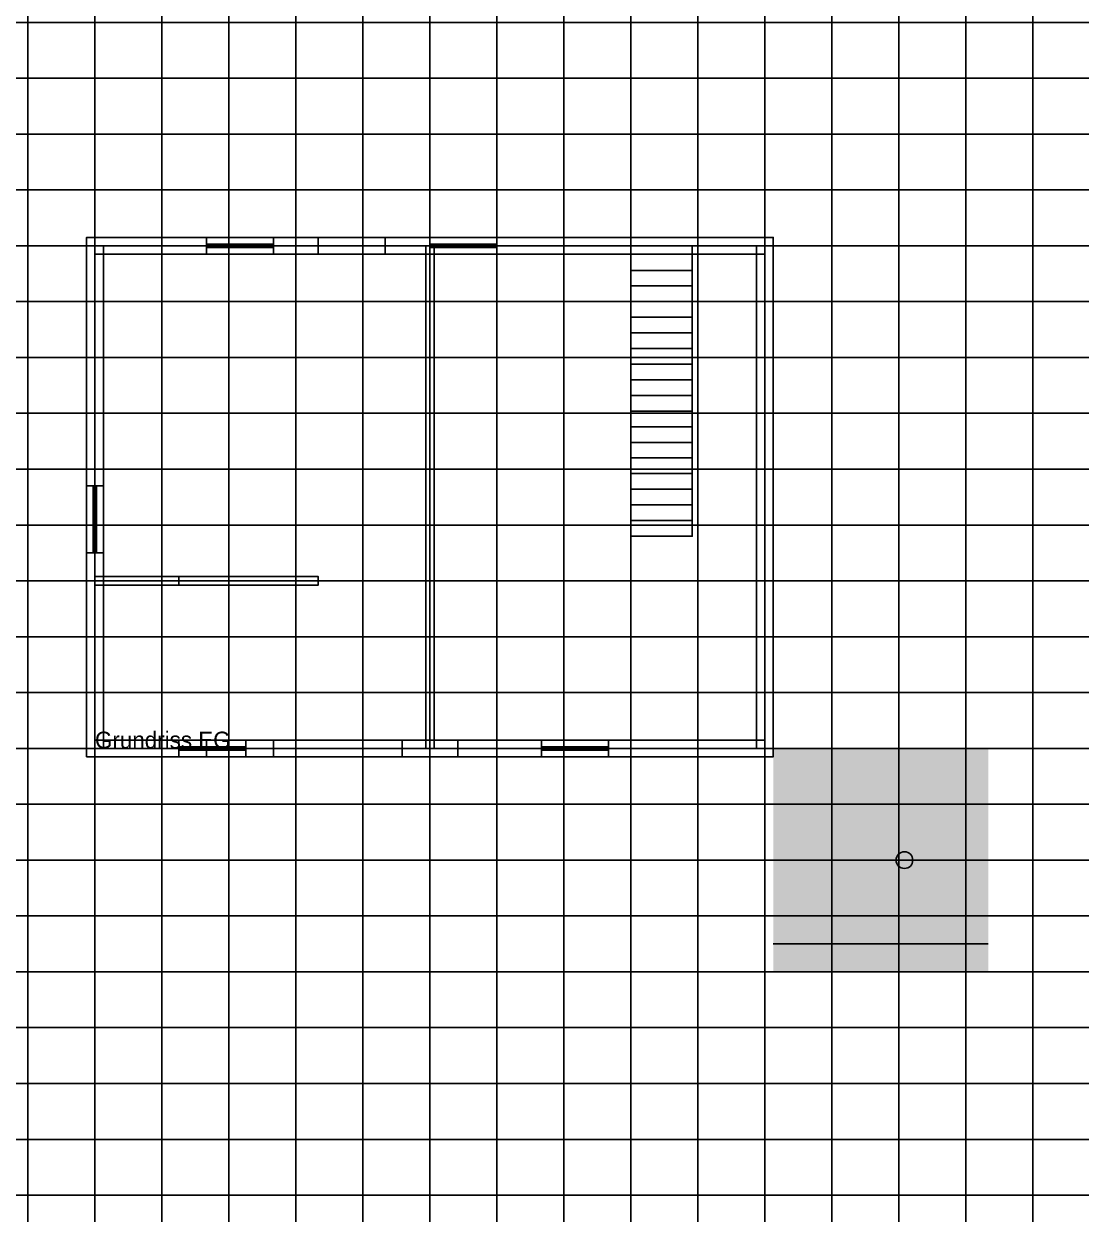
# Model space of a CAD drawing. Header units: millimetres. Extents: x -20000 to 218800, y -20000 to 179000.
# Drawn here: x 38725 to 57666, y 9660 to 30974 of the extents above; entities that cross this region are included whole.
import ezdxf

# ---------------------------------------------------------------- set-up
doc = ezdxf.new("R2010")
doc.units = ezdxf.units.MM
for name, color, linetype in [('A-BODEN', 33, 'Continuous'), ('A-DECKE', 9, 'Continuous'), ('A-FENSTER', 4, 'Continuous'), ('A-FENSTER-GLAS', 5, 'Continuous'), ('A-MAUER', 253, 'Continuous'), ('A-STUETZE', 8, 'Continuous'), ('A-TERRASSE', 32, 'Continuous'), ('A-TEXT', 2, 'Continuous'), ('A-TREPPE', 41, 'Continuous'), ('A-WAND', 7, 'Continuous'), ('A-WAND-INNEN', 8, 'Continuous')]:
    doc.layers.add(name, color=color, linetype=linetype)

# ---------------------------------------------------------------- blocks, each defined once
blk = doc.blocks.new('RAHMEN')
mesh = blk.add_polyface()
corners = [(0, -30), (0, 30), (1200, 30), (1200, -30), (0, -30, 60), (1200, -30, 60), (1200, 30, 60), (0, 30, 60)]
mesh.append_faces([[corners[k] for k in face] for face in [(0, 1, 2, 3), (4, 5, 6, 7), (0, 3, 5, 4), (3, 2, 6, 5), (2, 1, 7, 6), (1, 0, 4, 7)]])
mesh = blk.add_polyface()
corners = [(0, -30, 1140), (0, 30, 1140), (1200, 30, 1140), (1200, -30, 1140), (0, -30, 1200), (1200, -30, 1200), (1200, 30, 1200), (0, 30, 1200)]
mesh.append_faces([[corners[k] for k in face] for face in [(0, 1, 2, 3), (4, 5, 6, 7), (0, 3, 5, 4), (3, 2, 6, 5), (2, 1, 7, 6), (1, 0, 4, 7)]])
mesh = blk.add_polyface()
corners = [(0, -30), (0, 30), (60, 30), (60, -30), (0, -30, 1200), (60, -30, 1200), (60, 30, 1200), (0, 30, 1200)]
mesh.append_faces([[corners[k] for k in face] for face in [(0, 1, 2, 3), (4, 5, 6, 7), (0, 3, 5, 4), (3, 2, 6, 5), (2, 1, 7, 6), (1, 0, 4, 7)]])
mesh = blk.add_polyface()
corners = [(1140, -30), (1140, 30), (1200, 30), (1200, -30), (1140, -30, 1200), (1200, -30, 1200), (1200, 30, 1200), (1140, 30, 1200)]
mesh.append_faces([[corners[k] for k in face] for face in [(0, 1, 2, 3), (4, 5, 6, 7), (0, 3, 5, 4), (3, 2, 6, 5), (2, 1, 7, 6), (1, 0, 4, 7)]])
blk = doc.blocks.new('FENSTER')
at = {"layer": 'A-FENSTER-GLAS', "color": 5}
blk.add_3dface([(60, 0, 60), (1140, 0, 60), (1140, 0, 1140), (60, 0, 1140)], dxfattribs=at)
blk.add_blockref('RAHMEN', (0, 0))
blk = doc.blocks.new('STUFE')
mesh = blk.add_polyface()
corners = [(0, 0), (0, 280), (1100, 280), (1100, 0), (0, 0, 170), (1100, 0, 170), (1100, 280, 170), (0, 280, 170)]
mesh.append_faces([[corners[k] for k in face] for face in [(0, 1, 2, 3), (4, 5, 6, 7), (0, 3, 5, 4), (3, 2, 6, 5), (2, 1, 7, 6), (1, 0, 4, 7)]])
blk = doc.blocks.new('HAUS')
at = {"layer": 'A-DECKE'}
for points in [[(0, 0, 5800), (12000, 0, 5800), (12000, 9000, 5800), (0, 9000, 5800)], [(0, 0, 6000), (12000, 0, 6000), (12000, 9000, 6000), (0, 9000, 6000)]]:
    blk.add_3dface(points, dxfattribs=at)
at = {"layer": 'A-MAUER'}
blk.add_lwpolyline([(12150, -3500), (16000, -3500)], dxfattribs=at)
at = {"layer": 'A-STUETZE'}
blk.add_circle((14500, -2000), 150, dxfattribs=at)
at = {"layer": 'A-TERRASSE'}
blk.add_solid([(12150, -4000), (16000, -4000), (12150, 0), (16000, 0)], dxfattribs=at)
at = {"layer": 'A-WAND'}
for points in [[(0, 0, 6000), (0, 9000, 6000), (0, 4500, 8400)], [(12000, 0, 6000), (12000, 9000, 6000), (12000, 4500, 8400)]]:
    blk.add_3dface(points, dxfattribs=at)
at = {"layer": 'A-FENSTER'}
for p, rotation in [((3200, 9000, 900), 180), ((7200, 9000, 900), 180), ((0, 4700, 900), -90)]:
    blk.add_blockref('FENSTER', p, dxfattribs=dict(at, rotation=rotation))
for p in [(1500, 0, 900), (8000, 0, 900)]:
    blk.add_blockref('FENSTER', p, dxfattribs=at)
at = {"layer": 'A-TREPPE', "zscale": 1.0380622837370241}
for p in [(9600, 8280, 2824), (9600, 8000, 2647), (9600, 7720, 2471), (9600, 7440, 2294), (9600, 7160, 2118), (9600, 6880, 1941), (9600, 6600, 1765), (9600, 6320, 1588), (9600, 6040, 1412), (9600, 5760, 1235), (9600, 5480, 1059), (9600, 5200, 882), (9600, 4920, 706), (9600, 4640, 529), (9600, 4360, 353), (9600, 4080, 176), (9600, 3800)]:
    blk.add_blockref('STUFE', p, dxfattribs=at)
at = {"layer": 'A-TEXT'}
blk.add_text('Grundriss EG', height=300, dxfattribs=at).set_placement((0, 0))
at = {"layer": 'A-BODEN'}
mesh = blk.add_polyface(dxfattribs=at)
corners = [(-150, -150, -300), (-150, 9150, -300), (12150, 9150, -300), (12150, -150, -300), (-150, -150), (12150, -150), (12150, 9150), (-150, 9150)]
mesh.append_faces([[corners[k] for k in face] for face in [(0, 1, 2, 3), (4, 5, 6, 7), (0, 3, 5, 4), (3, 2, 6, 5), (2, 1, 7, 6), (1, 0, 4, 7)]])
at = {"layer": 'A-DECKE'}
mesh = blk.add_polyface(dxfattribs=at)
corners = [(0, 4000, 2750), (0, 9000, 2750), (9600, 9000, 2750), (9600, 4000, 2750), (0, 4000, 3000), (9600, 4000, 3000), (9600, 9000, 3000), (0, 9000, 3000)]
mesh.append_faces([[corners[k] for k in face] for face in [(0, 1, 2, 3), (4, 5, 6, 7), (0, 3, 5, 4), (3, 2, 6, 5), (2, 1, 7, 6), (1, 0, 4, 7)]])
mesh = blk.add_polyface(dxfattribs=at)
corners = [(9600, 8850, 2750), (9600, 9000, 2750), (10700, 9000, 2750), (10700, 8850, 2750), (9600, 8850, 3000), (10700, 8850, 3000), (10700, 9000, 3000), (9600, 9000, 3000)]
mesh.append_faces([[corners[k] for k in face] for face in [(0, 1, 2, 3), (4, 5, 6, 7), (0, 3, 5, 4), (3, 2, 6, 5), (2, 1, 7, 6), (1, 0, 4, 7)]])
mesh = blk.add_polyface(dxfattribs=at)
corners = [(10700, 4000, 2750), (10700, 9000, 2750), (12000, 9000, 2750), (12000, 4000, 2750), (10700, 4000, 3000), (12000, 4000, 3000), (12000, 9000, 3000), (10700, 9000, 3000)]
mesh.append_faces([[corners[k] for k in face] for face in [(0, 1, 2, 3), (4, 5, 6, 7), (0, 3, 5, 4), (3, 2, 6, 5), (2, 1, 7, 6), (1, 0, 4, 7)]])
mesh = blk.add_polyface(dxfattribs=at)
corners = [(0, 0, 2750), (0, 4000, 2750), (12000, 4000, 2750), (12000, 0, 2750), (0, 0, 3000), (12000, 0, 3000), (12000, 4000, 3000), (0, 4000, 3000)]
mesh.append_faces([[corners[k] for k in face] for face in [(0, 1, 2, 3), (4, 5, 6, 7), (0, 3, 5, 4), (3, 2, 6, 5), (2, 1, 7, 6), (1, 0, 4, 7)]])
at = {"layer": 'A-WAND'}
mesh = blk.add_polyface(dxfattribs=at)
corners = [(-150, 4700), (-150, 9000), (150, 9000), (150, 4700), (-150, 4700, 3000), (150, 4700, 3000), (150, 9000, 3000), (-150, 9000, 3000)]
mesh.append_faces([[corners[k] for k in face] for face in [(0, 1, 2, 3), (4, 5, 6, 7), (0, 3, 5, 4), (3, 2, 6, 5), (2, 1, 7, 6), (1, 0, 4, 7)]])
mesh = blk.add_polyface(dxfattribs=at)
corners = [(-150, 0, 3000), (-150, 9000, 3000), (150, 9000, 3000), (150, 0, 3000), (-150, 0, 5800), (150, 0, 5800), (150, 9000, 5800), (-150, 9000, 5800)]
mesh.append_faces([[corners[k] for k in face] for face in [(0, 1, 2, 3), (4, 5, 6, 7), (0, 3, 5, 4), (3, 2, 6, 5), (2, 1, 7, 6), (1, 0, 4, 7)]])
mesh = blk.add_polyface(dxfattribs=at)
corners = [(0, 8850), (0, 9150), (2000, 9150), (2000, 8850), (0, 8850, 3000), (2000, 8850, 3000), (2000, 9150, 3000), (0, 9150, 3000)]
mesh.append_faces([[corners[k] for k in face] for face in [(0, 1, 2, 3), (4, 5, 6, 7), (0, 3, 5, 4), (3, 2, 6, 5), (2, 1, 7, 6), (1, 0, 4, 7)]])
mesh = blk.add_polyface(dxfattribs=at)
corners = [(0, 8850, 3000), (0, 9150, 3000), (4000, 9150, 3000), (4000, 8850, 3000), (0, 8850, 5800), (4000, 8850, 5800), (4000, 9150, 5800), (0, 9150, 5800)]
mesh.append_faces([[corners[k] for k in face] for face in [(0, 1, 2, 3), (4, 5, 6, 7), (0, 3, 5, 4), (3, 2, 6, 5), (2, 1, 7, 6), (1, 0, 4, 7)]])
mesh = blk.add_polyface(dxfattribs=at)
corners = [(2000, 8850), (2000, 9150), (3200, 9150), (3200, 8850), (2000, 8850, 900), (3200, 8850, 900), (3200, 9150, 900), (2000, 9150, 900)]
mesh.append_faces([[corners[k] for k in face] for face in [(0, 1, 2, 3), (4, 5, 6, 7), (0, 3, 5, 4), (3, 2, 6, 5), (2, 1, 7, 6), (1, 0, 4, 7)]])
mesh = blk.add_polyface(dxfattribs=at)
corners = [(2000, 8850, 2100), (2000, 9150, 2100), (3200, 9150, 2100), (3200, 8850, 2100), (2000, 8850, 3000), (3200, 8850, 3000), (3200, 9150, 3000), (2000, 9150, 3000)]
mesh.append_faces([[corners[k] for k in face] for face in [(0, 1, 2, 3), (4, 5, 6, 7), (0, 3, 5, 4), (3, 2, 6, 5), (2, 1, 7, 6), (1, 0, 4, 7)]])
mesh = blk.add_polyface(dxfattribs=at)
corners = [(3200, 8850), (3200, 9150), (6000, 9150), (6000, 8850), (3200, 8850, 3000), (6000, 8850, 3000), (6000, 9150, 3000), (3200, 9150, 3000)]
mesh.append_faces([[corners[k] for k in face] for face in [(0, 1, 2, 3), (4, 5, 6, 7), (0, 3, 5, 4), (3, 2, 6, 5), (2, 1, 7, 6), (1, 0, 4, 7)]])
mesh = blk.add_polyface(dxfattribs=at)
corners = [(4000, 8850, 3000), (4000, 9150, 3000), (5200, 9150, 3000), (5200, 8850, 3000), (4000, 8850, 3900), (5200, 8850, 3900), (5200, 9150, 3900), (4000, 9150, 3900)]
mesh.append_faces([[corners[k] for k in face] for face in [(0, 1, 2, 3), (4, 5, 6, 7), (0, 3, 5, 4), (3, 2, 6, 5), (2, 1, 7, 6), (1, 0, 4, 7)]])
mesh = blk.add_polyface(dxfattribs=at)
corners = [(4000, 8850, 5100), (4000, 9150, 5100), (5200, 9150, 5100), (5200, 8850, 5100), (4000, 8850, 5800), (5200, 8850, 5800), (5200, 9150, 5800), (4000, 9150, 5800)]
mesh.append_faces([[corners[k] for k in face] for face in [(0, 1, 2, 3), (4, 5, 6, 7), (0, 3, 5, 4), (3, 2, 6, 5), (2, 1, 7, 6), (1, 0, 4, 7)]])
mesh = blk.add_polyface(dxfattribs=at)
corners = [(5200, 8850, 3000), (5200, 9150, 3000), (12000, 9150, 3000), (12000, 8850, 3000), (5200, 8850, 5800), (12000, 8850, 5800), (12000, 9150, 5800), (5200, 9150, 5800)]
mesh.append_faces([[corners[k] for k in face] for face in [(0, 1, 2, 3), (4, 5, 6, 7), (0, 3, 5, 4), (3, 2, 6, 5), (2, 1, 7, 6), (1, 0, 4, 7)]])
mesh = blk.add_polyface(dxfattribs=at)
corners = [(6000, 8850), (6000, 9150), (7200, 9150), (7200, 8850), (6000, 8850, 900), (7200, 8850, 900), (7200, 9150, 900), (6000, 9150, 900)]
mesh.append_faces([[corners[k] for k in face] for face in [(0, 1, 2, 3), (4, 5, 6, 7), (0, 3, 5, 4), (3, 2, 6, 5), (2, 1, 7, 6), (1, 0, 4, 7)]])
mesh = blk.add_polyface(dxfattribs=at)
corners = [(6000, 8850, 2100), (6000, 9150, 2100), (7200, 9150, 2100), (7200, 8850, 2100), (6000, 8850, 3000), (7200, 8850, 3000), (7200, 9150, 3000), (6000, 9150, 3000)]
mesh.append_faces([[corners[k] for k in face] for face in [(0, 1, 2, 3), (4, 5, 6, 7), (0, 3, 5, 4), (3, 2, 6, 5), (2, 1, 7, 6), (1, 0, 4, 7)]])
mesh = blk.add_polyface(dxfattribs=at)
corners = [(7200, 8850), (7200, 9150), (12000, 9150), (12000, 8850), (7200, 8850, 3000), (12000, 8850, 3000), (12000, 9150, 3000), (7200, 9150, 3000)]
mesh.append_faces([[corners[k] for k in face] for face in [(0, 1, 2, 3), (4, 5, 6, 7), (0, 3, 5, 4), (3, 2, 6, 5), (2, 1, 7, 6), (1, 0, 4, 7)]])
mesh = blk.add_polyface(dxfattribs=at)
corners = [(11850, 0), (11850, 9000), (12150, 9000), (12150, 0), (11850, 0, 3000), (12150, 0, 3000), (12150, 9000, 3000), (11850, 9000, 3000)]
mesh.append_faces([[corners[k] for k in face] for face in [(0, 1, 2, 3), (4, 5, 6, 7), (0, 3, 5, 4), (3, 2, 6, 5), (2, 1, 7, 6), (1, 0, 4, 7)]])
mesh = blk.add_polyface(dxfattribs=at)
corners = [(11850, 0, 3000), (11850, 9000, 3000), (12150, 9000, 3000), (12150, 0, 3000), (11850, 0, 5800), (12150, 0, 5800), (12150, 9000, 5800), (11850, 9000, 5800)]
mesh.append_faces([[corners[k] for k in face] for face in [(0, 1, 2, 3), (4, 5, 6, 7), (0, 3, 5, 4), (3, 2, 6, 5), (2, 1, 7, 6), (1, 0, 4, 7)]])
mesh = blk.add_polyface(dxfattribs=at)
corners = [(-150, 3500), (-150, 4700), (150, 4700), (150, 3500), (-150, 3500, 900), (150, 3500, 900), (150, 4700, 900), (-150, 4700, 900)]
mesh.append_faces([[corners[k] for k in face] for face in [(0, 1, 2, 3), (4, 5, 6, 7), (0, 3, 5, 4), (3, 2, 6, 5), (2, 1, 7, 6), (1, 0, 4, 7)]])
mesh = blk.add_polyface(dxfattribs=at)
corners = [(-150, 3500, 2100), (-150, 4700, 2100), (150, 4700, 2100), (150, 3500, 2100), (-150, 3500, 3000), (150, 3500, 3000), (150, 4700, 3000), (-150, 4700, 3000)]
mesh.append_faces([[corners[k] for k in face] for face in [(0, 1, 2, 3), (4, 5, 6, 7), (0, 3, 5, 4), (3, 2, 6, 5), (2, 1, 7, 6), (1, 0, 4, 7)]])
mesh = blk.add_polyface(dxfattribs=at)
corners = [(-150, 0), (-150, 3500), (150, 3500), (150, 0), (-150, 0, 3000), (150, 0, 3000), (150, 3500, 3000), (-150, 3500, 3000)]
mesh.append_faces([[corners[k] for k in face] for face in [(0, 1, 2, 3), (4, 5, 6, 7), (0, 3, 5, 4), (3, 2, 6, 5), (2, 1, 7, 6), (1, 0, 4, 7)]])
mesh = blk.add_polyface(dxfattribs=at)
corners = [(0, -150), (0, 150), (1500, 150), (1500, -150), (0, -150, 3000), (1500, -150, 3000), (1500, 150, 3000), (0, 150, 3000)]
mesh.append_faces([[corners[k] for k in face] for face in [(0, 1, 2, 3), (4, 5, 6, 7), (0, 3, 5, 4), (3, 2, 6, 5), (2, 1, 7, 6), (1, 0, 4, 7)]])
mesh = blk.add_polyface(dxfattribs=at)
corners = [(0, -150, 3000), (0, 150, 3000), (2000, 150, 3000), (2000, -150, 3000), (0, -150, 5800), (2000, -150, 5800), (2000, 150, 5800), (0, 150, 5800)]
mesh.append_faces([[corners[k] for k in face] for face in [(0, 1, 2, 3), (4, 5, 6, 7), (0, 3, 5, 4), (3, 2, 6, 5), (2, 1, 7, 6), (1, 0, 4, 7)]])
mesh = blk.add_polyface(dxfattribs=at)
corners = [(1500, -150), (1500, 150), (2700, 150), (2700, -150), (1500, -150, 900), (2700, -150, 900), (2700, 150, 900), (1500, 150, 900)]
mesh.append_faces([[corners[k] for k in face] for face in [(0, 1, 2, 3), (4, 5, 6, 7), (0, 3, 5, 4), (3, 2, 6, 5), (2, 1, 7, 6), (1, 0, 4, 7)]])
mesh = blk.add_polyface(dxfattribs=at)
corners = [(1500, -150, 2100), (1500, 150, 2100), (2700, 150, 2100), (2700, -150, 2100), (1500, -150, 3000), (2700, -150, 3000), (2700, 150, 3000), (1500, 150, 3000)]
mesh.append_faces([[corners[k] for k in face] for face in [(0, 1, 2, 3), (4, 5, 6, 7), (0, 3, 5, 4), (3, 2, 6, 5), (2, 1, 7, 6), (1, 0, 4, 7)]])
mesh = blk.add_polyface(dxfattribs=at)
corners = [(2000, -150, 3000), (2000, 150, 3000), (3200, 150, 3000), (3200, -150, 3000), (2000, -150, 3900), (3200, -150, 3900), (3200, 150, 3900), (2000, 150, 3900)]
mesh.append_faces([[corners[k] for k in face] for face in [(0, 1, 2, 3), (4, 5, 6, 7), (0, 3, 5, 4), (3, 2, 6, 5), (2, 1, 7, 6), (1, 0, 4, 7)]])
mesh = blk.add_polyface(dxfattribs=at)
corners = [(2000, -150, 5100), (2000, 150, 5100), (3200, 150, 5100), (3200, -150, 5100), (2000, -150, 5800), (3200, -150, 5800), (3200, 150, 5800), (2000, 150, 5800)]
mesh.append_faces([[corners[k] for k in face] for face in [(0, 1, 2, 3), (4, 5, 6, 7), (0, 3, 5, 4), (3, 2, 6, 5), (2, 1, 7, 6), (1, 0, 4, 7)]])
mesh = blk.add_polyface(dxfattribs=at)
corners = [(2700, -150), (2700, 150), (5500, 150), (5500, -150), (2700, -150, 3000), (5500, -150, 3000), (5500, 150, 3000), (2700, 150, 3000)]
mesh.append_faces([[corners[k] for k in face] for face in [(0, 1, 2, 3), (4, 5, 6, 7), (0, 3, 5, 4), (3, 2, 6, 5), (2, 1, 7, 6), (1, 0, 4, 7)]])
mesh = blk.add_polyface(dxfattribs=at)
corners = [(3200, -150, 3000), (3200, 150, 3000), (8000, 150, 3000), (8000, -150, 3000), (3200, -150, 5800), (8000, -150, 5800), (8000, 150, 5800), (3200, 150, 5800)]
mesh.append_faces([[corners[k] for k in face] for face in [(0, 1, 2, 3), (4, 5, 6, 7), (0, 3, 5, 4), (3, 2, 6, 5), (2, 1, 7, 6), (1, 0, 4, 7)]])
mesh = blk.add_polyface(dxfattribs=at)
corners = [(5500, -150, 2100), (5500, 150, 2100), (6500, 150, 2100), (6500, -150, 2100), (5500, -150, 3000), (6500, -150, 3000), (6500, 150, 3000), (5500, 150, 3000)]
mesh.append_faces([[corners[k] for k in face] for face in [(0, 1, 2, 3), (4, 5, 6, 7), (0, 3, 5, 4), (3, 2, 6, 5), (2, 1, 7, 6), (1, 0, 4, 7)]])
mesh = blk.add_polyface(dxfattribs=at)
corners = [(6500, -150), (6500, 150), (8000, 150), (8000, -150), (6500, -150, 3000), (8000, -150, 3000), (8000, 150, 3000), (6500, 150, 3000)]
mesh.append_faces([[corners[k] for k in face] for face in [(0, 1, 2, 3), (4, 5, 6, 7), (0, 3, 5, 4), (3, 2, 6, 5), (2, 1, 7, 6), (1, 0, 4, 7)]])
mesh = blk.add_polyface(dxfattribs=at)
corners = [(8000, -150), (8000, 150), (9200, 150), (9200, -150), (8000, -150, 900), (9200, -150, 900), (9200, 150, 900), (8000, 150, 900)]
mesh.append_faces([[corners[k] for k in face] for face in [(0, 1, 2, 3), (4, 5, 6, 7), (0, 3, 5, 4), (3, 2, 6, 5), (2, 1, 7, 6), (1, 0, 4, 7)]])
mesh = blk.add_polyface(dxfattribs=at)
corners = [(8000, -150, 2100), (8000, 150, 2100), (9200, 150, 2100), (9200, -150, 2100), (8000, -150, 3000), (9200, -150, 3000), (9200, 150, 3000), (8000, 150, 3000)]
mesh.append_faces([[corners[k] for k in face] for face in [(0, 1, 2, 3), (4, 5, 6, 7), (0, 3, 5, 4), (3, 2, 6, 5), (2, 1, 7, 6), (1, 0, 4, 7)]])
mesh = blk.add_polyface(dxfattribs=at)
corners = [(8000, -150, 3000), (8000, 150, 3000), (9200, 150, 3000), (9200, -150, 3000), (8000, -150, 3900), (9200, -150, 3900), (9200, 150, 3900), (8000, 150, 3900)]
mesh.append_faces([[corners[k] for k in face] for face in [(0, 1, 2, 3), (4, 5, 6, 7), (0, 3, 5, 4), (3, 2, 6, 5), (2, 1, 7, 6), (1, 0, 4, 7)]])
mesh = blk.add_polyface(dxfattribs=at)
corners = [(8000, -150, 5100), (8000, 150, 5100), (9200, 150, 5100), (9200, -150, 5100), (8000, -150, 5800), (9200, -150, 5800), (9200, 150, 5800), (8000, 150, 5800)]
mesh.append_faces([[corners[k] for k in face] for face in [(0, 1, 2, 3), (4, 5, 6, 7), (0, 3, 5, 4), (3, 2, 6, 5), (2, 1, 7, 6), (1, 0, 4, 7)]])
mesh = blk.add_polyface(dxfattribs=at)
corners = [(9200, -150), (9200, 150), (12000, 150), (12000, -150), (9200, -150, 3000), (12000, -150, 3000), (12000, 150, 3000), (9200, 150, 3000)]
mesh.append_faces([[corners[k] for k in face] for face in [(0, 1, 2, 3), (4, 5, 6, 7), (0, 3, 5, 4), (3, 2, 6, 5), (2, 1, 7, 6), (1, 0, 4, 7)]])
mesh = blk.add_polyface(dxfattribs=at)
corners = [(9200, -150, 3000), (9200, 150, 3000), (12000, 150, 3000), (12000, -150, 3000), (9200, -150, 5800), (12000, -150, 5800), (12000, 150, 5800), (9200, 150, 5800)]
mesh.append_faces([[corners[k] for k in face] for face in [(0, 1, 2, 3), (4, 5, 6, 7), (0, 3, 5, 4), (3, 2, 6, 5), (2, 1, 7, 6), (1, 0, 4, 7)]])
at = {"layer": 'A-WAND-INNEN'}
mesh = blk.add_polyface(dxfattribs=at)
corners = [(5925, 5000), (5925, 9000), (6075, 9000), (6075, 5000), (5925, 5000, 2750), (6075, 5000, 2750), (6075, 9000, 2750), (5925, 9000, 2750)]
mesh.append_faces([[corners[k] for k in face] for face in [(0, 1, 2, 3), (4, 5, 6, 7), (0, 3, 5, 4), (3, 2, 6, 5), (2, 1, 7, 6), (1, 0, 4, 7)]])
mesh = blk.add_polyface(dxfattribs=at)
corners = [(5925, 6000, 3000), (5925, 9000, 3000), (6075, 9000, 3000), (6075, 6000, 3000), (5925, 6000, 5800), (6075, 6000, 5800), (6075, 9000, 5800), (5925, 9000, 5800)]
mesh.append_faces([[corners[k] for k in face] for face in [(0, 1, 2, 3), (4, 5, 6, 7), (0, 3, 5, 4), (3, 2, 6, 5), (2, 1, 7, 6), (1, 0, 4, 7)]])
mesh = blk.add_polyface(dxfattribs=at)
corners = [(5925, 5000, 5100), (5925, 6000, 5100), (6075, 6000, 5100), (6075, 5000, 5100), (5925, 5000, 5800), (6075, 5000, 5800), (6075, 6000, 5800), (5925, 6000, 5800)]
mesh.append_faces([[corners[k] for k in face] for face in [(0, 1, 2, 3), (4, 5, 6, 7), (0, 3, 5, 4), (3, 2, 6, 5), (2, 1, 7, 6), (1, 0, 4, 7)]])
mesh = blk.add_polyface(dxfattribs=at)
corners = [(5925, 4000, 2100), (5925, 5000, 2100), (6075, 5000, 2100), (6075, 4000, 2100), (5925, 4000, 2750), (6075, 4000, 2750), (6075, 5000, 2750), (5925, 5000, 2750)]
mesh.append_faces([[corners[k] for k in face] for face in [(0, 1, 2, 3), (4, 5, 6, 7), (0, 3, 5, 4), (3, 2, 6, 5), (2, 1, 7, 6), (1, 0, 4, 7)]])
mesh = blk.add_polyface(dxfattribs=at)
corners = [(5925, 0, 3000), (5925, 5000, 3000), (6075, 5000, 3000), (6075, 0, 3000), (5925, 0, 5800), (6075, 0, 5800), (6075, 5000, 5800), (5925, 5000, 5800)]
mesh.append_faces([[corners[k] for k in face] for face in [(0, 1, 2, 3), (4, 5, 6, 7), (0, 3, 5, 4), (3, 2, 6, 5), (2, 1, 7, 6), (1, 0, 4, 7)]])
mesh = blk.add_polyface(dxfattribs=at)
corners = [(5925, 3000), (5925, 4000), (6075, 4000), (6075, 3000), (5925, 3000, 2750), (6075, 3000, 2750), (6075, 4000, 2750), (5925, 4000, 2750)]
mesh.append_faces([[corners[k] for k in face] for face in [(0, 1, 2, 3), (4, 5, 6, 7), (0, 3, 5, 4), (3, 2, 6, 5), (2, 1, 7, 6), (1, 0, 4, 7)]])
mesh = blk.add_polyface(dxfattribs=at)
corners = [(0, 2925), (0, 3075), (1500, 3075), (1500, 2925), (0, 2925, 2750), (1500, 2925, 2750), (1500, 3075, 2750), (0, 3075, 2750)]
mesh.append_faces([[corners[k] for k in face] for face in [(0, 1, 2, 3), (4, 5, 6, 7), (0, 3, 5, 4), (3, 2, 6, 5), (2, 1, 7, 6), (1, 0, 4, 7)]])
mesh = blk.add_polyface(dxfattribs=at)
corners = [(1500, 2925, 2100), (1500, 3075, 2100), (2400, 3075, 2100), (2400, 2925, 2100), (1500, 2925, 2750), (2400, 2925, 2750), (2400, 3075, 2750), (1500, 3075, 2750)]
mesh.append_faces([[corners[k] for k in face] for face in [(0, 1, 2, 3), (4, 5, 6, 7), (0, 3, 5, 4), (3, 2, 6, 5), (2, 1, 7, 6), (1, 0, 4, 7)]])
mesh = blk.add_polyface(dxfattribs=at)
corners = [(2400, 2925), (2400, 3075), (4000, 3075), (4000, 2925), (2400, 2925, 2750), (4000, 2925, 2750), (4000, 3075, 2750), (2400, 3075, 2750)]
mesh.append_faces([[corners[k] for k in face] for face in [(0, 1, 2, 3), (4, 5, 6, 7), (0, 3, 5, 4), (3, 2, 6, 5), (2, 1, 7, 6), (1, 0, 4, 7)]])

msp = doc.modelspace()

# ---------------------------------------------------------------- block references
at = {"row_count": 6, "column_count": 10, "row_spacing": 18000, "column_spacing": 20000}
msp.add_blockref('HAUS', (0, 0), dxfattribs=at)

# ---------------------------------------------------------------- meshes
at = {"layer": 'GELAENDE'}
mesh = msp.add_polymesh((9, 9), dxfattribs=at)
for k, corner in enumerate([(37600, 28000, -549), (37600, 29000, -549), (37600, 30000, -546), (37600, 31000, -541), (37600, 32000, -533), (37600, 33000, -523), (37600, 34000, -511), (37600, 35000, -497), (37600, 36000, -481), (38800, 28000, -547), (38800, 29000, -547), (38800, 30000, -544), (38800, 31000, -539), (38800, 32000, -531), (38800, 33000, -521), (38800, 34000, -509), (38800, 35000, -495), (38800, 36000, -480), (40000, 28000, -544), (40000, 29000, -543), (40000, 30000, -540), (40000, 31000, -535), (40000, 32000, -528), (40000, 33000, -518), (40000, 34000, -507), (40000, 35000, -493), (40000, 36000, -478), (41200, 28000, -539), (41200, 29000, -538), (41200, 30000, -536), (41200, 31000, -531), (41200, 32000, -523), (41200, 33000, -514), (41200, 34000, -503), (41200, 35000, -490), (41200, 36000, -475), (42400, 28000, -532), (42400, 29000, -532), (42400, 30000, -529), (42400, 31000, -525), (42400, 32000, -518), (42400, 33000, -509), (42400, 34000, -498), (42400, 35000, -486), (42400, 36000, -472), (43600, 28000, -525), (43600, 29000, -524), (43600, 30000, -522), (43600, 31000, -517), (43600, 32000, -511), (43600, 33000, -503), (43600, 34000, -492), (43600, 35000, -481), (43600, 36000, -468), (44800, 28000, -516), (44800, 29000, -515), (44800, 30000, -513), (44800, 31000, -509), (44800, 32000, -503), (44800, 33000, -495), (44800, 34000, -486), (44800, 35000, -475), (44800, 36000, -463), (46000, 28000, -506), (46000, 29000, -505), (46000, 30000, -503), (46000, 31000, -500), (46000, 32000, -494), (46000, 33000, -487), (46000, 34000, -478), (46000, 35000, -468), (46000, 36000, -457), (47200, 28000, -495), (47200, 29000, -494), (47200, 30000, -492), (47200, 31000, -489), (47200, 32000, -484), (47200, 33000, -478), (47200, 34000, -470), (47200, 35000, -461), (47200, 36000, -451)]):
    mesh.set_mesh_vertex(divmod(k, 9), corner)
mesh = msp.add_polymesh((9, 9), dxfattribs=at)
for k, corner in enumerate([(47200, 28000, -495), (47200, 29000, -494), (47200, 30000, -492), (47200, 31000, -489), (47200, 32000, -484), (47200, 33000, -478), (47200, 34000, -470), (47200, 35000, -461), (47200, 36000, -451), (48400, 28000, -483), (48400, 29000, -482), (48400, 30000, -481), (48400, 31000, -478), (48400, 32000, -473), (48400, 33000, -468), (48400, 34000, -461), (48400, 35000, -453), (48400, 36000, -445), (49600, 28000, -470), (49600, 29000, -469), (49600, 30000, -468), (49600, 31000, -466), (49600, 32000, -462), (49600, 33000, -457), (49600, 34000, -452), (49600, 35000, -445), (49600, 36000, -438), (50800, 28000, -456), (50800, 29000, -456), (50800, 30000, -455), (50800, 31000, -453), (50800, 32000, -450), (50800, 33000, -446), (50800, 34000, -442), (50800, 35000, -436), (50800, 36000, -430), (52000, 28000, -442), (52000, 29000, -442), (52000, 30000, -441), (52000, 31000, -439), (52000, 32000, -437), (52000, 33000, -434), (52000, 34000, -431), (52000, 35000, -427), (52000, 36000, -423), (53200, 28000, -427), (53200, 29000, -427), (53200, 30000, -427), (53200, 31000, -426), (53200, 32000, -424), (53200, 33000, -422), (53200, 34000, -420), (53200, 35000, -418), (53200, 36000, -415), (54400, 28000, -412), (54400, 29000, -412), (54400, 30000, -412), (54400, 31000, -412), (54400, 32000, -411), (54400, 33000, -410), (54400, 34000, -409), (54400, 35000, -408), (54400, 36000, -407), (55600, 28000, -397), (55600, 29000, -397), (55600, 30000, -398), (55600, 31000, -398), (55600, 32000, -398), (55600, 33000, -398), (55600, 34000, -398), (55600, 35000, -398), (55600, 36000, -399), (56800, 28000, -383), (56800, 29000, -383), (56800, 30000, -383), (56800, 31000, -384), (56800, 32000, -384), (56800, 33000, -386), (56800, 34000, -387), (56800, 35000, -389), (56800, 36000, -391)]):
    mesh.set_mesh_vertex(divmod(k, 9), corner)
mesh = msp.add_polymesh((9, 9), dxfattribs=at)
for k, corner in enumerate([(56800, 28000, -383), (56800, 29000, -383), (56800, 30000, -383), (56800, 31000, -384), (56800, 32000, -384), (56800, 33000, -386), (56800, 34000, -387), (56800, 35000, -389), (56800, 36000, -391), (58000, 28000, -368), (58000, 29000, -368), (58000, 30000, -368), (58000, 31000, -370), (58000, 32000, -371), (58000, 33000, -373), (58000, 34000, -376), (58000, 35000, -379), (58000, 36000, -382), (59200, 28000, -353), (59200, 29000, -353), (59200, 30000, -354), (59200, 31000, -356), (59200, 32000, -358), (59200, 33000, -362), (59200, 34000, -365), (59200, 35000, -370), (59200, 36000, -375), (60400, 28000, -339), (60400, 29000, -340), (60400, 30000, -341), (60400, 31000, -343), (60400, 32000, -346), (60400, 33000, -350), (60400, 34000, -355), (60400, 35000, -361), (60400, 36000, -367), (61600, 28000, -326), (61600, 29000, -326), (61600, 30000, -328), (61600, 31000, -330), (61600, 32000, -334), (61600, 33000, -339), (61600, 34000, -345), (61600, 35000, -352), (61600, 36000, -360), (62800, 28000, -313), (62800, 29000, -314), (62800, 30000, -315), (62800, 31000, -318), (62800, 32000, -323), (62800, 33000, -329), (62800, 34000, -336), (62800, 35000, -344), (62800, 36000, -353), (64000, 28000, -302), (64000, 29000, -302), (64000, 30000, -304), (64000, 31000, -307), (64000, 32000, -312), (64000, 33000, -319), (64000, 34000, -327), (64000, 35000, -336), (64000, 36000, -346), (65200, 28000, -291), (65200, 29000, -291), (65200, 30000, -293), (65200, 31000, -297), (65200, 32000, -303), (65200, 33000, -310), (65200, 34000, -319), (65200, 35000, -329), (65200, 36000, -341), (66400, 28000, -281), (66400, 29000, -281), (66400, 30000, -284), (66400, 31000, -288), (66400, 32000, -294), (66400, 33000, -302), (66400, 34000, -312), (66400, 35000, -323), (66400, 36000, -335)]):
    mesh.set_mesh_vertex(divmod(k, 9), corner)
mesh = msp.add_polymesh((9, 9), dxfattribs=at)
for k, corner in enumerate([(37600, 20000, -470), (37600, 21000, -487), (37600, 22000, -502), (37600, 23000, -515), (37600, 24000, -526), (37600, 25000, -536), (37600, 26000, -543), (37600, 27000, -547), (37600, 28000, -549), (38800, 20000, -469), (38800, 21000, -485), (38800, 22000, -500), (38800, 23000, -513), (38800, 24000, -525), (38800, 25000, -534), (38800, 26000, -541), (38800, 27000, -545), (38800, 28000, -547), (40000, 20000, -467), (40000, 21000, -483), (40000, 22000, -498), (40000, 23000, -511), (40000, 24000, -522), (40000, 25000, -531), (40000, 26000, -537), (40000, 27000, -542), (40000, 28000, -544), (41200, 20000, -465), (41200, 21000, -480), (41200, 22000, -494), (41200, 23000, -507), (41200, 24000, -517), (41200, 25000, -526), (41200, 26000, -533), (41200, 27000, -537), (41200, 28000, -539), (42400, 20000, -462), (42400, 21000, -477), (42400, 22000, -490), (42400, 23000, -502), (42400, 24000, -512), (42400, 25000, -520), (42400, 26000, -526), (42400, 27000, -531), (42400, 28000, -532), (43600, 20000, -458), (43600, 21000, -472), (43600, 22000, -485), (43600, 23000, -496), (43600, 24000, -506), (43600, 25000, -513), (43600, 26000, -519), (43600, 27000, -523), (43600, 28000, -525), (44800, 20000, -454), (44800, 21000, -467), (44800, 22000, -479), (44800, 23000, -489), (44800, 24000, -498), (44800, 25000, -505), (44800, 26000, -511), (44800, 27000, -514), (44800, 28000, -516), (46000, 20000, -450), (46000, 21000, -461), (46000, 22000, -472), (46000, 23000, -481), (46000, 24000, -489), (46000, 25000, -496), (46000, 26000, -501), (46000, 27000, -504), (46000, 28000, -506), (47200, 20000, -444), (47200, 21000, -455), (47200, 22000, -464), (47200, 23000, -473), (47200, 24000, -480), (47200, 25000, -486), (47200, 26000, -490), (47200, 27000, -493), (47200, 28000, -495)]):
    mesh.set_mesh_vertex(divmod(k, 9), corner)
mesh = msp.add_polymesh((9, 9), dxfattribs=at)
for k, corner in enumerate([(47200, 20000, -444), (47200, 21000, -455), (47200, 22000, -464), (47200, 23000, -473), (47200, 24000, -480), (47200, 25000, -486), (47200, 26000, -490), (47200, 27000, -493), (47200, 28000, -495), (48400, 20000, -439), (48400, 21000, -448), (48400, 22000, -456), (48400, 23000, -464), (48400, 24000, -470), (48400, 25000, -475), (48400, 26000, -479), (48400, 27000, -481), (48400, 28000, -483), (49600, 20000, -433), (49600, 21000, -440), (49600, 22000, -447), (49600, 23000, -454), (49600, 24000, -459), (49600, 25000, -463), (49600, 26000, -467), (49600, 27000, -469), (49600, 28000, -470), (50800, 20000, -426), (50800, 21000, -432), (50800, 22000, -438), (50800, 23000, -443), (50800, 24000, -447), (50800, 25000, -451), (50800, 26000, -454), (50800, 27000, -455), (50800, 28000, -456), (52000, 20000, -420), (52000, 21000, -424), (52000, 22000, -428), (52000, 23000, -432), (52000, 24000, -435), (52000, 25000, -438), (52000, 26000, -440), (52000, 27000, -441), (52000, 28000, -442), (53200, 20000, -413), (53200, 21000, -416), (53200, 22000, -419), (53200, 23000, -421), (53200, 24000, -423), (53200, 25000, -425), (53200, 26000, -426), (53200, 27000, -427), (53200, 28000, -427), (54400, 20000, -406), (54400, 21000, -407), (54400, 22000, -408), (54400, 23000, -410), (54400, 24000, -411), (54400, 25000, -411), (54400, 26000, -412), (54400, 27000, -412), (54400, 28000, -412), (55600, 20000, -399), (55600, 21000, -399), (55600, 22000, -398), (55600, 23000, -398), (55600, 24000, -398), (55600, 25000, -398), (55600, 26000, -398), (55600, 27000, -398), (55600, 28000, -397), (56800, 20000, -392), (56800, 21000, -390), (56800, 22000, -388), (56800, 23000, -387), (56800, 24000, -385), (56800, 25000, -384), (56800, 26000, -383), (56800, 27000, -383), (56800, 28000, -383)]):
    mesh.set_mesh_vertex(divmod(k, 9), corner)
mesh = msp.add_polymesh((9, 9), dxfattribs=at)
for k, corner in enumerate([(56800, 20000, -392), (56800, 21000, -390), (56800, 22000, -388), (56800, 23000, -387), (56800, 24000, -385), (56800, 25000, -384), (56800, 26000, -383), (56800, 27000, -383), (56800, 28000, -383), (58000, 20000, -385), (58000, 21000, -381), (58000, 22000, -378), (58000, 23000, -375), (58000, 24000, -373), (58000, 25000, -371), (58000, 26000, -369), (58000, 27000, -368), (58000, 28000, -368), (59200, 20000, -378), (59200, 21000, -373), (59200, 22000, -368), (59200, 23000, -364), (59200, 24000, -360), (59200, 25000, -358), (59200, 26000, -355), (59200, 27000, -354), (59200, 28000, -353), (60400, 20000, -372), (60400, 21000, -365), (60400, 22000, -359), (60400, 23000, -353), (60400, 24000, -349), (60400, 25000, -345), (60400, 26000, -342), (60400, 27000, -340), (60400, 28000, -339), (61600, 20000, -365), (61600, 21000, -357), (61600, 22000, -350), (61600, 23000, -343), (61600, 24000, -337), (61600, 25000, -333), (61600, 26000, -329), (61600, 27000, -327), (61600, 28000, -326), (62800, 20000, -359), (62800, 21000, -350), (62800, 22000, -341), (62800, 23000, -333), (62800, 24000, -327), (62800, 25000, -321), (62800, 26000, -317), (62800, 27000, -315), (62800, 28000, -313), (64000, 20000, -354), (64000, 21000, -343), (64000, 22000, -333), (64000, 23000, -324), (64000, 24000, -317), (64000, 25000, -311), (64000, 26000, -306), (64000, 27000, -303), (64000, 28000, -302), (65200, 20000, -349), (65200, 21000, -337), (65200, 22000, -326), (65200, 23000, -316), (65200, 24000, -308), (65200, 25000, -301), (65200, 26000, -296), (65200, 27000, -292), (65200, 28000, -291), (66400, 20000, -344), (66400, 21000, -331), (66400, 22000, -319), (66400, 23000, -308), (66400, 24000, -299), (66400, 25000, -292), (66400, 26000, -286), (66400, 27000, -283), (66400, 28000, -281)]):
    mesh.set_mesh_vertex(divmod(k, 9), corner)
mesh = msp.add_polymesh((9, 9), dxfattribs=at)
for k, corner in enumerate([(37600, 12000, -322), (37600, 13000, -339), (37600, 14000, -357), (37600, 15000, -376), (37600, 16000, -395), (37600, 17000, -415), (37600, 18000, -434), (37600, 19000, -452), (37600, 20000, -470), (38800, 12000, -323), (38800, 13000, -340), (38800, 14000, -358), (38800, 15000, -376), (38800, 16000, -395), (38800, 17000, -414), (38800, 18000, -433), (38800, 19000, -452), (38800, 20000, -469), (40000, 12000, -325), (40000, 13000, -341), (40000, 14000, -359), (40000, 15000, -377), (40000, 16000, -395), (40000, 17000, -414), (40000, 18000, -432), (40000, 19000, -450), (40000, 20000, -467), (41200, 12000, -327), (41200, 13000, -343), (41200, 14000, -360), (41200, 15000, -378), (41200, 16000, -396), (41200, 17000, -414), (41200, 18000, -431), (41200, 19000, -449), (41200, 20000, -465), (42400, 12000, -330), (42400, 13000, -346), (42400, 14000, -362), (42400, 15000, -379), (42400, 16000, -396), (42400, 17000, -413), (42400, 18000, -430), (42400, 19000, -446), (42400, 20000, -462), (43600, 12000, -334), (43600, 13000, -349), (43600, 14000, -364), (43600, 15000, -380), (43600, 16000, -396), (43600, 17000, -412), (43600, 18000, -428), (43600, 19000, -444), (43600, 20000, -458), (44800, 12000, -339), (44800, 13000, -352), (44800, 14000, -367), (44800, 15000, -381), (44800, 16000, -396), (44800, 17000, -411), (44800, 18000, -426), (44800, 19000, -441), (44800, 20000, -454), (46000, 12000, -344), (46000, 13000, -357), (46000, 14000, -369), (46000, 15000, -383), (46000, 16000, -397), (46000, 17000, -410), (46000, 18000, -424), (46000, 19000, -437), (46000, 20000, -450), (47200, 12000, -350), (47200, 13000, -361), (47200, 14000, -373), (47200, 15000, -385), (47200, 16000, -397), (47200, 17000, -409), (47200, 18000, -421), (47200, 19000, -433), (47200, 20000, -444)]):
    mesh.set_mesh_vertex(divmod(k, 9), corner)
mesh = msp.add_polymesh((9, 9), dxfattribs=at)
for k, corner in enumerate([(47200, 12000, -350), (47200, 13000, -361), (47200, 14000, -373), (47200, 15000, -385), (47200, 16000, -397), (47200, 17000, -409), (47200, 18000, -421), (47200, 19000, -433), (47200, 20000, -444), (48400, 12000, -357), (48400, 13000, -366), (48400, 14000, -376), (48400, 15000, -387), (48400, 16000, -397), (48400, 17000, -408), (48400, 18000, -419), (48400, 19000, -429), (48400, 20000, -439), (49600, 12000, -363), (49600, 13000, -371), (49600, 14000, -380), (49600, 15000, -389), (49600, 16000, -398), (49600, 17000, -407), (49600, 18000, -416), (49600, 19000, -424), (49600, 20000, -433), (50800, 12000, -371), (50800, 13000, -377), (50800, 14000, -384), (50800, 15000, -391), (50800, 16000, -398), (50800, 17000, -405), (50800, 18000, -413), (50800, 19000, -420), (50800, 20000, -426), (52000, 12000, -378), (52000, 13000, -383), (52000, 14000, -388), (52000, 15000, -393), (52000, 16000, -399), (52000, 17000, -404), (52000, 18000, -409), (52000, 19000, -415), (52000, 20000, -420), (53200, 12000, -386), (53200, 13000, -389), (53200, 14000, -392), (53200, 15000, -396), (53200, 16000, -399), (53200, 17000, -403), (53200, 18000, -406), (53200, 19000, -410), (53200, 20000, -413), (54400, 12000, -393), (54400, 13000, -395), (54400, 14000, -396), (54400, 15000, -398), (54400, 16000, -400), (54400, 17000, -401), (54400, 18000, -403), (54400, 19000, -404), (54400, 20000, -406), (55600, 12000, -401), (55600, 13000, -401), (55600, 14000, -401), (55600, 15000, -400), (55600, 16000, -400), (55600, 17000, -400), (55600, 18000, -399), (55600, 19000, -399), (55600, 20000, -399), (56800, 12000, -409), (56800, 13000, -407), (56800, 14000, -405), (56800, 15000, -403), (56800, 16000, -401), (56800, 17000, -398), (56800, 18000, -396), (56800, 19000, -394), (56800, 20000, -392)]):
    mesh.set_mesh_vertex(divmod(k, 9), corner)
mesh = msp.add_polymesh((9, 9), dxfattribs=at)
for k, corner in enumerate([(56800, 12000, -409), (56800, 13000, -407), (56800, 14000, -405), (56800, 15000, -403), (56800, 16000, -401), (56800, 17000, -398), (56800, 18000, -396), (56800, 19000, -394), (56800, 20000, -392), (58000, 12000, -417), (58000, 13000, -413), (58000, 14000, -409), (58000, 15000, -405), (58000, 16000, -401), (58000, 17000, -397), (58000, 18000, -393), (58000, 19000, -389), (58000, 20000, -385), (59200, 12000, -425), (59200, 13000, -419), (59200, 14000, -413), (59200, 15000, -408), (59200, 16000, -402), (59200, 17000, -395), (59200, 18000, -389), (59200, 19000, -384), (59200, 20000, -378), (60400, 12000, -432), (60400, 13000, -425), (60400, 14000, -418), (60400, 15000, -410), (60400, 16000, -402), (60400, 17000, -394), (60400, 18000, -386), (60400, 19000, -379), (60400, 20000, -372), (61600, 12000, -439), (61600, 13000, -430), (61600, 14000, -421), (61600, 15000, -412), (61600, 16000, -402), (61600, 17000, -393), (61600, 18000, -383), (61600, 19000, -374), (61600, 20000, -365), (62800, 12000, -446), (62800, 13000, -436), (62800, 14000, -425), (62800, 15000, -414), (62800, 16000, -403), (62800, 17000, -392), (62800, 18000, -380), (62800, 19000, -370), (62800, 20000, -359), (64000, 12000, -452), (64000, 13000, -440), (64000, 14000, -428), (64000, 15000, -416), (64000, 16000, -403), (64000, 17000, -390), (64000, 18000, -378), (64000, 19000, -366), (64000, 20000, -354), (65200, 12000, -457), (65200, 13000, -445), (65200, 14000, -432), (65200, 15000, -418), (65200, 16000, -404), (65200, 17000, -389), (65200, 18000, -375), (65200, 19000, -362), (65200, 20000, -349), (66400, 12000, -462), (66400, 13000, -449), (66400, 14000, -434), (66400, 15000, -419), (66400, 16000, -404), (66400, 17000, -388), (66400, 18000, -373), (66400, 19000, -358), (66400, 20000, -344)]):
    mesh.set_mesh_vertex(divmod(k, 9), corner)
mesh = msp.add_polymesh((9, 9), dxfattribs=at)
for k, corner in enumerate([(37600, 4000, -251), (37600, 5000, -251), (37600, 6000, -255), (37600, 7000, -261), (37600, 8000, -269), (37600, 9000, -279), (37600, 10000, -292), (37600, 11000, -306), (37600, 12000, -322), (38800, 4000, -253), (38800, 5000, -253), (38800, 6000, -257), (38800, 7000, -263), (38800, 8000, -271), (38800, 9000, -281), (38800, 10000, -293), (38800, 11000, -307), (38800, 12000, -323), (40000, 4000, -256), (40000, 5000, -257), (40000, 6000, -260), (40000, 7000, -266), (40000, 8000, -274), (40000, 9000, -284), (40000, 10000, -296), (40000, 11000, -309), (40000, 12000, -325), (41200, 4000, -261), (41200, 5000, -262), (41200, 6000, -265), (41200, 7000, -270), (41200, 8000, -278), (41200, 9000, -288), (41200, 10000, -299), (41200, 11000, -312), (41200, 12000, -327), (42400, 4000, -268), (42400, 5000, -268), (42400, 6000, -271), (42400, 7000, -276), (42400, 8000, -284), (42400, 9000, -293), (42400, 10000, -304), (42400, 11000, -316), (42400, 12000, -330), (43600, 4000, -275), (43600, 5000, -276), (43600, 6000, -279), (43600, 7000, -284), (43600, 8000, -290), (43600, 9000, -299), (43600, 10000, -309), (43600, 11000, -321), (43600, 12000, -334), (44800, 4000, -284), (44800, 5000, -285), (44800, 6000, -287), (44800, 7000, -292), (44800, 8000, -298), (44800, 9000, -306), (44800, 10000, -316), (44800, 11000, -327), (44800, 12000, -339), (46000, 4000, -294), (46000, 5000, -295), (46000, 6000, -297), (46000, 7000, -301), (46000, 8000, -307), (46000, 9000, -314), (46000, 10000, -323), (46000, 11000, -333), (46000, 12000, -344), (47200, 4000, -305), (47200, 5000, -306), (47200, 6000, -308), (47200, 7000, -312), (47200, 8000, -317), (47200, 9000, -323), (47200, 10000, -331), (47200, 11000, -340), (47200, 12000, -350)]):
    mesh.set_mesh_vertex(divmod(k, 9), corner)
mesh = msp.add_polymesh((9, 9), dxfattribs=at)
for k, corner in enumerate([(47200, 4000, -305), (47200, 5000, -306), (47200, 6000, -308), (47200, 7000, -312), (47200, 8000, -317), (47200, 9000, -323), (47200, 10000, -331), (47200, 11000, -340), (47200, 12000, -350), (48400, 4000, -317), (48400, 5000, -318), (48400, 6000, -320), (48400, 7000, -323), (48400, 8000, -327), (48400, 9000, -333), (48400, 10000, -340), (48400, 11000, -348), (48400, 12000, -357), (49600, 4000, -330), (49600, 5000, -331), (49600, 6000, -332), (49600, 7000, -335), (49600, 8000, -339), (49600, 9000, -344), (49600, 10000, -349), (49600, 11000, -356), (49600, 12000, -363), (50800, 4000, -344), (50800, 5000, -344), (50800, 6000, -346), (50800, 7000, -348), (50800, 8000, -351), (50800, 9000, -355), (50800, 10000, -359), (50800, 11000, -365), (50800, 12000, -371), (52000, 4000, -358), (52000, 5000, -358), (52000, 6000, -359), (52000, 7000, -361), (52000, 8000, -363), (52000, 9000, -366), (52000, 10000, -370), (52000, 11000, -374), (52000, 12000, -378), (53200, 4000, -373), (53200, 5000, -373), (53200, 6000, -373), (53200, 7000, -375), (53200, 8000, -376), (53200, 9000, -378), (53200, 10000, -380), (53200, 11000, -383), (53200, 12000, -386), (54400, 4000, -388), (54400, 5000, -388), (54400, 6000, -388), (54400, 7000, -388), (54400, 8000, -389), (54400, 9000, -390), (54400, 10000, -391), (54400, 11000, -392), (54400, 12000, -393), (55600, 4000, -403), (55600, 5000, -403), (55600, 6000, -402), (55600, 7000, -402), (55600, 8000, -402), (55600, 9000, -402), (55600, 10000, -402), (55600, 11000, -402), (55600, 12000, -401), (56800, 4000, -417), (56800, 5000, -417), (56800, 6000, -417), (56800, 7000, -416), (56800, 8000, -415), (56800, 9000, -414), (56800, 10000, -413), (56800, 11000, -411), (56800, 12000, -409)]):
    mesh.set_mesh_vertex(divmod(k, 9), corner)
mesh = msp.add_polymesh((9, 9), dxfattribs=at)
for k, corner in enumerate([(56800, 4000, -417), (56800, 5000, -417), (56800, 6000, -417), (56800, 7000, -416), (56800, 8000, -415), (56800, 9000, -414), (56800, 10000, -413), (56800, 11000, -411), (56800, 12000, -409), (58000, 4000, -432), (58000, 5000, -432), (58000, 6000, -431), (58000, 7000, -430), (58000, 8000, -428), (58000, 9000, -426), (58000, 10000, -423), (58000, 11000, -420), (58000, 12000, -417), (59200, 4000, -447), (59200, 5000, -446), (59200, 6000, -445), (59200, 7000, -444), (59200, 8000, -441), (59200, 9000, -438), (59200, 10000, -434), (59200, 11000, -429), (59200, 12000, -425), (60400, 4000, -461), (60400, 5000, -460), (60400, 6000, -459), (60400, 7000, -457), (60400, 8000, -453), (60400, 9000, -449), (60400, 10000, -444), (60400, 11000, -438), (60400, 12000, -432), (61600, 4000, -474), (61600, 5000, -474), (61600, 6000, -472), (61600, 7000, -469), (61600, 8000, -465), (61600, 9000, -460), (61600, 10000, -454), (61600, 11000, -447), (61600, 12000, -439), (62800, 4000, -487), (62800, 5000, -486), (62800, 6000, -484), (62800, 7000, -481), (62800, 8000, -476), (62800, 9000, -470), (62800, 10000, -463), (62800, 11000, -455), (62800, 12000, -446), (64000, 4000, -499), (64000, 5000, -498), (64000, 6000, -496), (64000, 7000, -492), (64000, 8000, -487), (64000, 9000, -480), (64000, 10000, -472), (64000, 11000, -462), (64000, 12000, -452), (65200, 4000, -509), (65200, 5000, -509), (65200, 6000, -506), (65200, 7000, -502), (65200, 8000, -496), (65200, 9000, -488), (65200, 10000, -479), (65200, 11000, -469), (65200, 12000, -457), (66400, 4000, -519), (66400, 5000, -518), (66400, 6000, -516), (66400, 7000, -511), (66400, 8000, -505), (66400, 9000, -496), (66400, 10000, -486), (66400, 11000, -475), (66400, 12000, -462)]):
    mesh.set_mesh_vertex(divmod(k, 9), corner)

doc.saveas('drawing.dxf')
